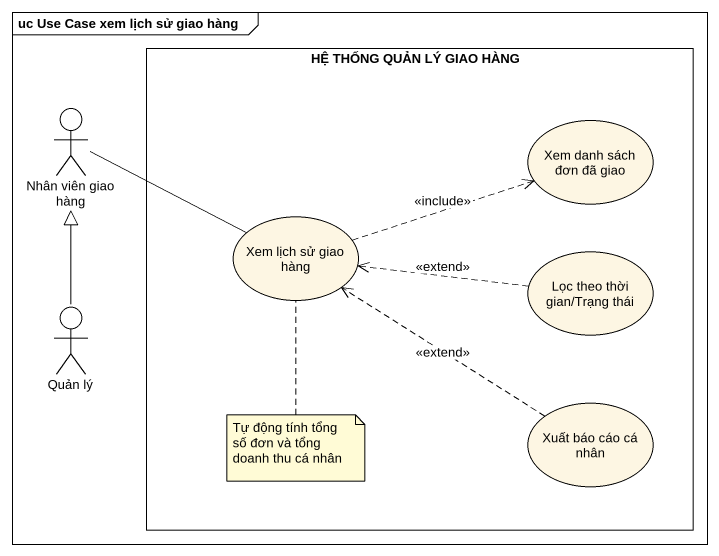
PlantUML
@startuml
mainframe uc Use Case xem lịch sử giao hàng
rectangle "HỆ THỐNG QUẢN LÝ GIAO HÀNG" as HỆ_THỐNG_QUẢN_LÝ_GIAO_HÀNG {
  usecase "Xem danh sách đơn đã giao" as Xem_danh_sách_đơn_đã_giao
  usecase "Xem lịch sử giao hàng" as Xem_lịch_sử_giao_hàng
  usecase "Lọc theo thời gian/Trạng thái" as Lọc_theo_thời_gian_Trạng
  usecase "Xuất báo cáo cá nhân" as Xuất_báo_cáo_cá_nhân
}
actor "Nhân viên giao hàng" as Nhân_viên_giao_hàng
actor "Quản lý" as Quản_lý
Nhân_viên_giao_hàng -right- Xem_lịch_sử_giao_hàng
Xem_lịch_sử_giao_hàng .right.> Xem_danh_sách_đơn_đã_giao : <<include>>
Lọc_theo_thời_gian_Trạng .left.> Xem_lịch_sử_giao_hàng : <<extend>>
Quản_lý -up-|> Nhân_viên_giao_hàng
Xuất_báo_cáo_cá_nhân .up.> Xem_lịch_sử_giao_hàng : <<extend>>
note bottom of Xem_lịch_sử_giao_hàng : Tự động tính tổng số đơn và tổng doanh thu cá nhân
@enduml
